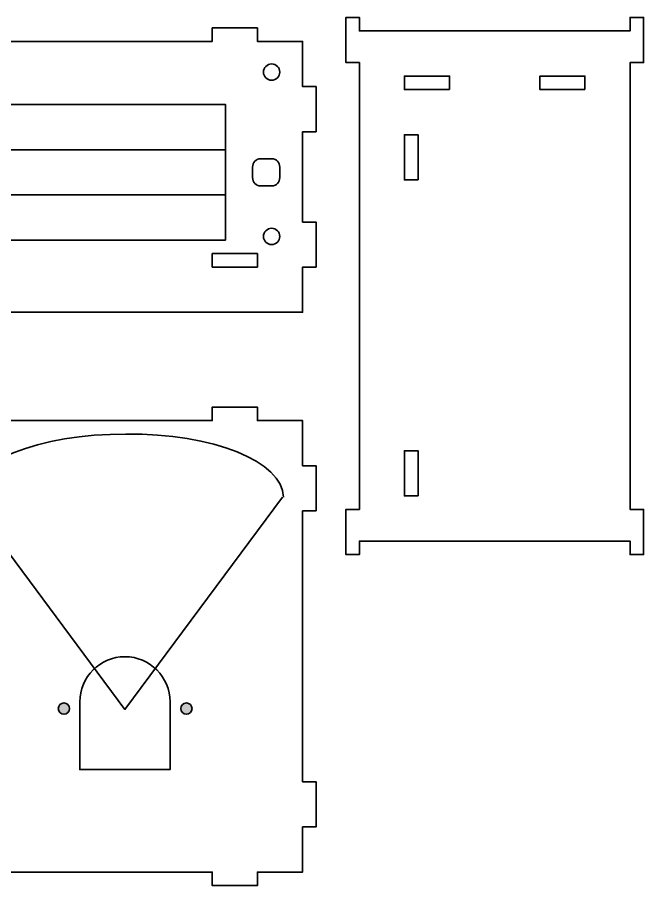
# Model space of a CAD drawing. Header units: inches. Extents: x 8 to 595, y -723 to -313.
# Drawn here: x 148.2 to 287, y -511.3 to -319 of the extents above; entities that cross this region are included whole.
import ezdxf

# ---------------------------------------------------------------- set-up
doc = ezdxf.new("R2010")
doc.units = ezdxf.units.IN
doc.header["$MEASUREMENT"] = 0
doc.layers.add('Layer 1', color=7, linetype='Continuous')

# ---------------------------------------------------------------- blocks, each defined once
blk = doc.blocks.new('block 7')
at = {"layer": 'Layer 1', "true_color": 0x000000}
h = blk.add_hatch(color=178, dxfattribs=at)
h.dxf.hatch_style = 2
edge = h.paths.add_edge_path()
edge.add_spline(control_points=[(159.76, -472.12), (159.76, -472.81), (159.2, -473.37), (158.51, -473.37), (157.82, -473.37), (157.26, -472.81), (157.26, -472.12), (157.26, -471.43), (157.82, -470.87), (158.51, -470.87), (159.2, -470.87), (159.76, -471.43), (159.76, -472.12)], knot_values=[0, 0, 0, 0, 1, 1, 1, 2, 2, 2, 3, 3, 3, 4, 4, 4, 4], degree=3, periodic=1)
h = blk.add_hatch(color=178, dxfattribs=at)
h.dxf.hatch_style = 2
edge = h.paths.add_edge_path()
edge.add_spline(control_points=[(186.93, -472.12), (186.93, -472.81), (186.37, -473.37), (185.68, -473.37), (184.99, -473.37), (184.43, -472.81), (184.43, -472.12), (184.43, -471.43), (184.99, -470.87), (185.68, -470.87), (186.37, -470.87), (186.93, -471.43), (186.93, -472.12)], knot_values=[0, 0, 0, 0, 1, 1, 1, 2, 2, 2, 3, 3, 3, 4, 4, 4, 4], degree=3, periodic=1)
at = {"layer": 'Layer 1', "color": 179, "lineweight": 35, "true_color": 0x231f20}
for points, knots in [([(172.04, -460.62), (166.52, -460.62), (162.04, -465.1), (162.04, -470.62), (162.04, -470.62), (162.04, -470.62), (162.04, -470.62), (162.04, -470.62), (162.04, -485.62), (162.04, -485.62), (162.04, -485.62), (182.04, -485.62), (182.04, -485.62), (182.04, -485.62), (182.04, -470.62), (182.04, -470.62), (182.04, -465.1), (177.56, -460.62), (172.04, -460.62)], [0, 0, 0, 0, 1, 1, 1, 2, 2, 2, 3, 3, 3, 4, 4, 4, 5, 5, 5, 6, 6, 6, 6]), ([(159.76, -472.12), (159.76, -472.81), (159.2, -473.37), (158.51, -473.37), (157.82, -473.37), (157.26, -472.81), (157.26, -472.12), (157.26, -471.43), (157.82, -470.87), (158.51, -470.87), (159.2, -470.87), (159.76, -471.43), (159.76, -472.12)], [0, 0, 0, 0, 1, 1, 1, 2, 2, 2, 3, 3, 3, 4, 4, 4, 4]), ([(186.93, -472.12), (186.93, -472.81), (186.37, -473.37), (185.68, -473.37), (184.99, -473.37), (184.43, -472.81), (184.43, -472.12), (184.43, -471.43), (184.99, -470.87), (185.68, -470.87), (186.37, -470.87), (186.93, -471.43), (186.93, -472.12)], [0, 0, 0, 0, 1, 1, 1, 2, 2, 2, 3, 3, 3, 4, 4, 4, 4])]:
    blk.add_open_spline(points, degree=3, knots=knots, dxfattribs=at)
blk = doc.blocks.new('block 6')
at = {"layer": 'Layer 1', "color": 230, "lineweight": 35, "true_color": 0xec008b}
blk.add_open_spline([(207.15, -425.29), (207.08, -417.38), (191.49, -411.12), (172.28, -411.29), (172.28, -411.29), (172.34, -411.29), (172.34, -411.29), (152.93, -411.29), (137.22, -417.55), (137.22, -425.29), (137.22, -425.29), (137.09, -425.29), (137.09, -425.29), (137.09, -425.29), (172.03, -472.29), (172.03, -472.29), (172.03, -472.29), (206.97, -425.29), (206.97, -425.29)], degree=3, knots=[0, 0, 0, 0, 1, 1, 1, 2, 2, 2, 3, 3, 3, 4, 4, 4, 5, 5, 5, 6, 6, 6, 6], dxfattribs=at)
at = {"layer": 'Layer 1'}
blk.add_blockref('block 7', (0, 0), dxfattribs=at)
blk = doc.blocks.new('block 11')
at = {"layer": 'Layer 1', "color": 179, "lineweight": 35, "true_color": 0x231f20}
for points in [[(286, -329), (286, -329), (287, -329), (287, -319), (284, -319), (284, -322), (282, -322), (226, -322), (224, -322), (224, -322), (224, -319), (221, -319), (221, -329), (222, -329), (224, -329), (224, -329), (224, -428), (222, -428), (222, -428), (221, -428), (221, -438), (224, -438), (224, -435), (226, -435), (226, -435), (282, -435), (282, -435), (284, -435), (284, -438), (287, -438), (287, -428), (286, -428), (284, -428), (284, -329), (286, -329)], [(244, -335), (234, -335), (234, -332), (244, -332), (244, -335)], [(274, -335), (264, -335), (264, -332), (274, -332), (274, -335)], [(237, -355), (234, -355), (234, -345), (237, -345), (237, -355)], [(237, -425), (234, -425), (234, -415), (237, -415), (237, -425)]]:
    blk.add_lwpolyline(points, dxfattribs=at)

msp = doc.modelspace()

# ---------------------------------------------------------------- linework, layer by layer
at = {"layer": 'Layer 1', "color": 179, "lineweight": 35, "true_color": 0x231f20}
for points in [[(214.41, -344.33), (214.41, -334.33), (211.41, -334.33), (211.41, -324.33), (201.41, -324.33), (201.41, -321.33), (191.41, -321.33), (191.41, -324.33), (31.41, -324.33)], [(11.41, -384.33), (211.41, -384.33), (211.41, -374.33), (214.41, -374.33), (214.41, -364.33), (211.41, -364.33), (211.41, -344.33), (214.41, -344.33)], [(201.41, -371.33), (191.41, -371.33), (191.41, -374.33), (201.41, -374.33), (201.41, -371.33)], [(214.41, -428.33), (214.41, -418.33), (211.41, -418.33), (211.41, -408.33), (201.41, -408.33), (201.41, -405.33), (191.41, -405.33), (191.41, -408.33), (31.41, -408.33)], [(31.41, -508.33), (191.41, -508.33), (191.41, -511.33), (201.41, -511.33), (201.41, -508.33), (211.41, -508.33), (211.41, -498.33), (214.41, -498.33), (214.41, -488.33), (211.41, -488.33), (211.41, -428.33), (214.41, -428.33)]]:
    msp.add_lwpolyline(points, dxfattribs=at)
at = {"layer": 'Layer 1', "color": 114, "lineweight": 35, "true_color": 0x00a550}
for points in [[(194.35, -348.33), (28.35, -348.33), (28.35, -338.33), (194.35, -338.33), (194.35, -348.33)], [(194.35, -358.33), (28.35, -358.33), (28.35, -348.33), (194.35, -348.33), (194.35, -358.33)], [(194.35, -368.33), (28.35, -368.33), (28.35, -358.33), (194.35, -358.33), (194.35, -368.33)]]:
    msp.add_lwpolyline(points, dxfattribs=at)
at = {"layer": 'Layer 1', "color": 179, "lineweight": 35, "true_color": 0x231f20}
for points, knots in [([(206.35, -331.13), (206.35, -332.12), (205.54, -332.93), (204.55, -332.93), (203.56, -332.93), (202.75, -332.12), (202.75, -331.13), (202.75, -330.13), (203.56, -329.33), (204.55, -329.33), (205.54, -329.33), (206.35, -330.13), (206.35, -331.13)], [0, 0, 0, 0, 1, 1, 1, 2, 2, 2, 3, 3, 3, 4, 4, 4, 4]), ([(206.35, -354.45), (206.35, -355.49), (205.59, -356.33), (204.66, -356.33), (204.66, -356.33), (202.04, -356.33), (202.04, -356.33), (201.11, -356.33), (200.35, -355.49), (200.35, -354.45), (200.35, -354.45), (200.35, -352.21), (200.35, -352.21), (200.35, -351.17), (201.11, -350.33), (202.04, -350.33), (202.04, -350.33), (204.66, -350.33), (204.66, -350.33), (205.59, -350.33), (206.35, -351.17), (206.35, -352.21), (206.35, -352.21), (206.35, -354.45), (206.35, -354.45)], [0, 0, 0, 0, 1, 1, 1, 2, 2, 2, 3, 3, 3, 4, 4, 4, 5, 5, 5, 6, 6, 6, 7, 7, 7, 8, 8, 8, 8]), ([(206.35, -367.53), (206.35, -368.52), (205.54, -369.33), (204.55, -369.33), (203.56, -369.33), (202.75, -368.52), (202.75, -367.53), (202.75, -366.53), (203.56, -365.73), (204.55, -365.73), (205.54, -365.73), (206.35, -366.53), (206.35, -367.53)], [0, 0, 0, 0, 1, 1, 1, 2, 2, 2, 3, 3, 3, 4, 4, 4, 4])]:
    msp.add_open_spline(points, degree=3, knots=knots, dxfattribs=at)

# ---------------------------------------------------------------- block references
at = {"layer": 'Layer 1'}
for name in ['block 11', 'block 6']:
    msp.add_blockref(name, (0, 0), dxfattribs=at)

doc.saveas('drawing.dxf')
